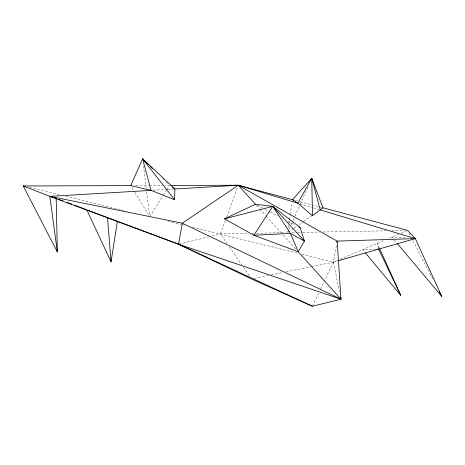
<?xml version="1.0" encoding="UTF-8"?>
<svg xmlns="http://www.w3.org/2000/svg" width="465" height="465" viewBox="0 0 465 465"><rect width="100%" height="100%" fill="white"/><g stroke="black" fill="none" stroke-linecap="round" stroke-linejoin="round"><path stroke-width="0.35" stroke-dasharray="2.33 1.74" d="M293.491 228.524L287.597 232.663L287.806 231.227M288.335 227.647L288.759 224.775M288.864 224.06L289.393 220.474M289.497 219.759L290.137 215.458M290.241 214.737L292.037 202.554M320.443 289.375L333.428 262.132L336.515 244.619M225.409 220.398L220.457 233.924L226.984 243.404M226.647 217.016L237.539 187.261M287.597 232.663L288.771 230.012M289.067 229.35L289.951 227.362M291.131 224.711L292.607 221.392M292.898 220.73L294.665 216.754M294.961 216.091L299.972 204.827M300.268 204.164L308.225 186.267M312.404 306.243L318.589 293.27M149.736 216.725L162.907 195.887M163.296 195.277L166.394 190.371M166.784 189.761L169.493 185.471L165.191 185.483M294.083 228.106L296.438 226.449M298.797 224.798L302.924 221.898M303.517 221.485L311.771 215.69M311.521 266.625L333.428 262.132L337.416 260.429M340.072 259.29L383.939 240.544M389.257 238.272L398.476 234.331M401.103 233.209L407.666 230.407M301.849 254.245L333.428 262.132L337.602 260.929M179.287 244.061L208.599 236.842M212.087 235.982L220.457 233.924L247.892 233.407M254.291 278.366L268.421 275.472M271.246 274.891L282.551 272.571M286.085 271.845L310.818 266.771M153.223 190.249L166.941 189.441M167.662 189.4L173.439 189.057M375.737 249.234L362.671 249.635L364.99 252.419M252.222 233.325L253.663 233.296M256.552 233.244L285.429 232.703M291.933 232.581L296.995 232.488M297.722 232.471L302.058 232.39M302.785 232.378L319.42 232.064M323.036 231.994L387.409 230.785M391.751 230.704L404.771 230.46M135.786 185.587L148.695 185.541M149.41 185.541L162.326 185.494M405.41 237.981L391.919 237.138L393.779 239.353M29.574 187.511L59.09 194.684M66.117 196.393L123.737 210.407M167.941 221.154L181.245 224.386M181.949 224.56L184.047 225.072M192.452 227.112L299.047 253.547M295.234 200.427L297.315 200.979M300.088 201.717L321.582 207.454M299.884 203.804L312.776 207.686M313.457 207.89L318.885 209.529M257.36 205.286L262.469 207.948M265.021 209.279L269.491 211.61M270.13 211.941L277.791 215.934M288.004 221.259L294.392 224.589M162.384 178.415L163.907 179.926M165.941 181.943L167.97 183.96M256.418 205.361L259.336 208.599M259.819 209.14L265.655 215.615M266.137 216.149L281.209 232.872M283.15 235.034L295.792 249.06M394.244 239.905L396.575 242.672M229.437 246.956L241.672 264.73M243.305 267.102L249.426 275.989M131.88 187.436L134.484 191.708M134.856 192.318L148.992 215.504M408.985 232.971L410.642 236.174M412.961 240.661L433.148 279.738M379.37 247.99L377.295 243.387L378.644 249.147M333.428 262.132L339.427 291.526M143.458 165.912L146.196 188.098M146.638 191.679L149.556 215.295"/><path stroke-width="0.7" d="M130.764 185.605L151.055 190.377L174.607 199.758L174.881 188.976L142.575 158.757L130.764 185.605L23.25 185.971L57.335 251.96L56.201 198.328M80.678 207.512L86.798 209.802L111.036 261.847L117.395 221.282L88.135 210.32M336.887 242.515L337.131 241.114L238.278 185.233L170.946 185.465M311.172 179.635L311.759 178.31L322.972 207.82L407.666 230.407L415.355 238.603L441.75 296.397L397.04 243.23M322.972 207.82L312.468 215.696L297.85 203.188L292.462 199.683L311.759 178.31L320.24 209.936L415.355 238.603L338.293 260.731M293.851 200.055L238.278 185.233L182.297 223.217L49.836 196.346L23.25 185.971L24.657 186.314M224.485 218.835L272.734 206.35L290.456 233.43L298.222 251.757L253.861 235.238L224.485 218.835L255.448 204.286L272.734 206.35L300.134 227.583L304.459 241.085L298.222 251.757L340.996 299.222L312.404 306.243L251.466 278.948L178.589 244.23L117.395 221.282M312.468 215.696L311.759 178.31L297.85 203.188L238.278 185.233L174.881 188.976L172.486 187.418M415.355 238.603L337.131 241.114L340.996 299.222L178.589 244.23L49.836 196.346L57.335 251.96M377.191 249.188L378.644 249.147L400.725 295.333L365.455 252.977M55.562 198.131L49.836 196.346L151.055 190.377L142.575 158.757L148.161 164.302M58.921 199.351L62.996 200.88M67.076 202.409L71.837 204.193M74.557 205.216L79.317 207.001M312.404 306.243L178.589 244.23L182.297 223.217L340.996 299.222L340.566 297.123M298.861 226.914L300.134 227.583M150.189 166.319L152.224 168.33M238.278 185.233L255.448 204.286M142.575 158.757L174.607 199.758M439.105 291.27L441.75 296.397M379.667 248.647L400.725 295.333M107.531 217.806L111.036 261.847M272.734 206.35L253.861 235.238L290.456 233.43L304.459 241.085L272.734 206.35"/></g></svg>
